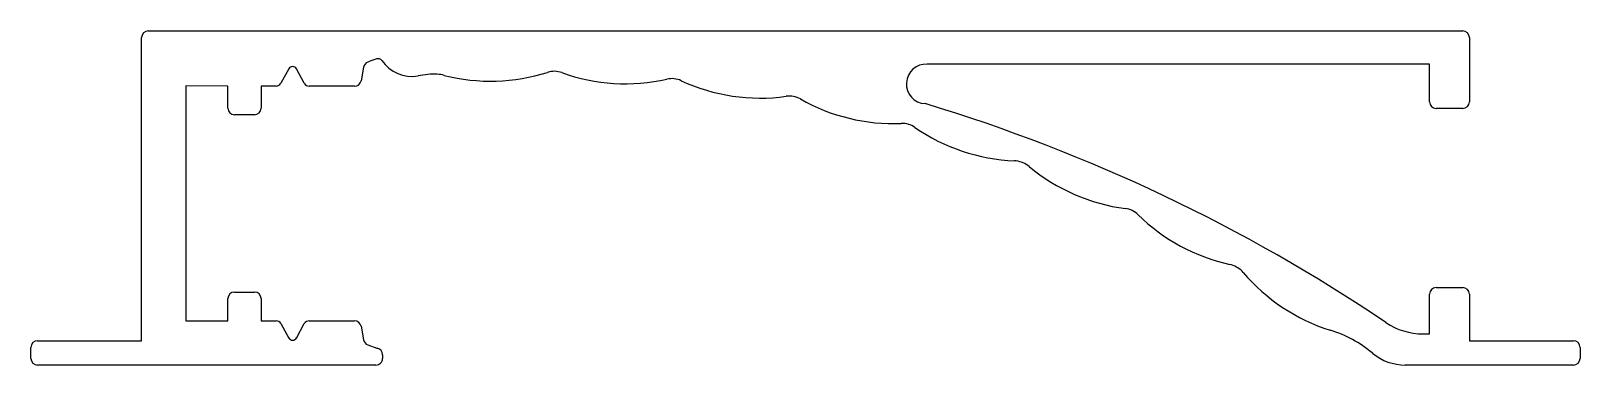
# Model space of a CAD drawing. Extents: x 463.9 to 533.9, y 581.8 to 596.9.
import ezdxf

# ---------------------------------------------------------------- set-up
doc = ezdxf.new("R2010")
doc.units = 0
doc.layers.get('0').update_dxf_attribs({"linetype": 'CONTINUOUS'})

msp = doc.modelspace()

# ---------------------------------------------------------------- linework, layer by layer
for p, q in [((468.935, 582.88), (468.935, 596.58)), ((469.235, 596.88), (528.635, 596.88)), ((528.935, 596.58), (528.935, 593.68)), ((475.581, 595.165), (475.227, 594.518)), ((476.285, 594.516), (475.933, 595.164)), ((478.961, 595.245), (478.852, 594.629)), ((479.298, 595.525), (479.157, 595.475)), ((479.556, 595.616), (479.298, 595.525)), ((527.135, 595.38), (504.435, 595.38)), ((527.135, 593.68), (527.135, 595.38)), ((470.935, 594.394), (470.935, 583.78)), ((472.833, 594.391), (470.935, 594.394)), ((472.831, 593.391), (472.833, 594.391)), ((474.333, 594.389), (474.331, 593.389)), ((475.007, 594.388), (474.333, 594.389)), ((478.556, 594.382), (476.504, 594.385)), ((481.979, 594.929), (481.425, 594.846)), ((474.03, 593.089), (473.13, 593.091)), ((528.635, 593.38), (527.435, 593.38)), ((503.585, 592.66), (503.578, 592.662)), ((508.767, 590.917), (508.697, 590.944)), ((518.47, 586.176), (518.414, 586.21)), ((527.435, 585.28), (528.635, 585.28)), ((472.835, 583.78), (472.835, 584.78)), ((473.135, 585.08), (474.035, 585.08)), ((474.335, 584.78), (474.335, 583.78)), ((527.135, 583.188), (527.135, 584.98)), ((528.935, 584.98), (528.935, 582.88)), ((470.935, 583.78), (472.835, 583.78)), ((474.335, 583.78), (475.009, 583.78)), ((475.229, 583.65), (475.582, 583.002)), ((475.933, 583.002), (476.287, 583.65)), ((476.506, 583.78), (478.558, 583.78)), ((478.853, 583.532), (478.962, 582.917)), ((526.841, 583.188), (527.135, 583.188)), ((463.935, 582.08), (463.935, 582.58)), ((464.235, 582.88), (468.935, 582.88)), ((479.157, 582.686), (479.556, 582.545)), ((479.556, 582.545), (479.582, 582.537)), ((528.935, 582.88), (533.635, 582.88)), ((533.935, 582.58), (533.935, 582.08)), ((479.521, 581.78), (464.235, 581.78)), ((479.821, 582.244), (479.821, 582.08)), ((533.635, 581.78), (526.034, 581.78))]:
    msp.add_line(p, q)
for centre, radius, start, end in [((469.235, 596.58), 0.3, 90, 180), ((528.635, 596.58), 0.3, 0, 90), ((475.757, 595.067), 0.201, 28.92085, 150.89422), ((479.274, 595.177), 0.321, 111.54729, 167.78859), ((479.622, 595.427), 0.2, 35.3488, 109.4368), ((481.172, 596.527), 1.7, 215.3488, 278.55579), ((484.707, 603.115), 8.504, 255.72331, 287.62228), ((487.584, 594.057), 1, 70.17805, 107.62228), ((504.388, 594.488), 0.894, 86.96526, 266.96514), ((474.997, 594.655), 0.268, 272.11758, 329.08831), ((476.515, 594.653), 0.268, 210.72619, 267.69934), ((478.556, 594.682), 0.3, 269.96128, 349.85379), ((482.121, 592.923), 2.011, 75.92783, 94.05293), ((490.807, 602.998), 8.504, 250.17805, 282.68685), ((492.894, 593.726), 1, 65.14524, 102.68685), ((496.889, 602.35), 8.504, 245.14524, 277.96807), ((498.207, 592.937), 1, 60.35164, 97.96807), ((502.908, 601.197), 8.504, 240.35164, 272.3697), ((527.435, 593.68), 0.3, 180, 270), ((528.635, 593.68), 0.3, 270, 0), ((473.131, 593.391), 0.3, 179.90784, 269.9073), ((474.031, 593.389), 0.3, 269.9073, 359.9073), ((482.095, 519.92), 76.96, 55.97209, 73.19875), ((503.301, 591.701), 1, 73.92761, 92.3697), ((503.308, 591.699), 1, 55.23967, 73.92761), ((508.727, 599.507), 8.504, 235.23967, 267.65227), ((508.337, 590.011), 1, 68.91783, 87.65227), ((508.407, 589.984), 1, 50.19661, 68.91783), ((514.491, 597.286), 8.504, 230.19661, 262.58845), ((513.265, 587.861), 1, 45.48221, 82.58845), ((519.929, 594.638), 8.504, 225.48221, 257.65848), ((517.898, 585.353), 1, 58.92037, 77.65848), ((517.954, 585.319), 1, 40.32401, 58.92037), ((525.2, 591.469), 8.504, 220.32401, 252.50969), ((527.435, 584.98), 0.3, 90, 180), ((528.635, 584.98), 0.3, 0, 90), ((473.135, 584.78), 0.3, 90, 180), ((474.035, 584.78), 0.3, 0, 90), ((474.999, 583.513), 0.268, 30.81865, 87.79181), ((476.516, 583.513), 0.268, 92.20819, 149.18135), ((478.557, 583.48), 0.3, 10.05374, 89.94626), ((520.939, 577.947), 5.674, 50.28095, 72.50981), ((526.841, 586.188), 3, 235.9721, 270), ((464.235, 582.58), 0.3, 90, 180), ((475.758, 583.1), 0.201, 209.01618, 330.98299), ((479.275, 582.984), 0.321, 192.11894, 248.36025), ((479.521, 582.244), 0.3, 0.01213, 78.28361), ((533.635, 582.58), 0.3, 0, 90), ((464.235, 582.08), 0.3, 180, 270), ((479.521, 582.08), 0.3, 270, 0.01125), ((526.034, 584.08), 2.3, 230.28106, 270), ((533.635, 582.08), 0.3, 270, 0)]:
    msp.add_arc(centre, radius, start, end)

doc.saveas('drawing.dxf')
